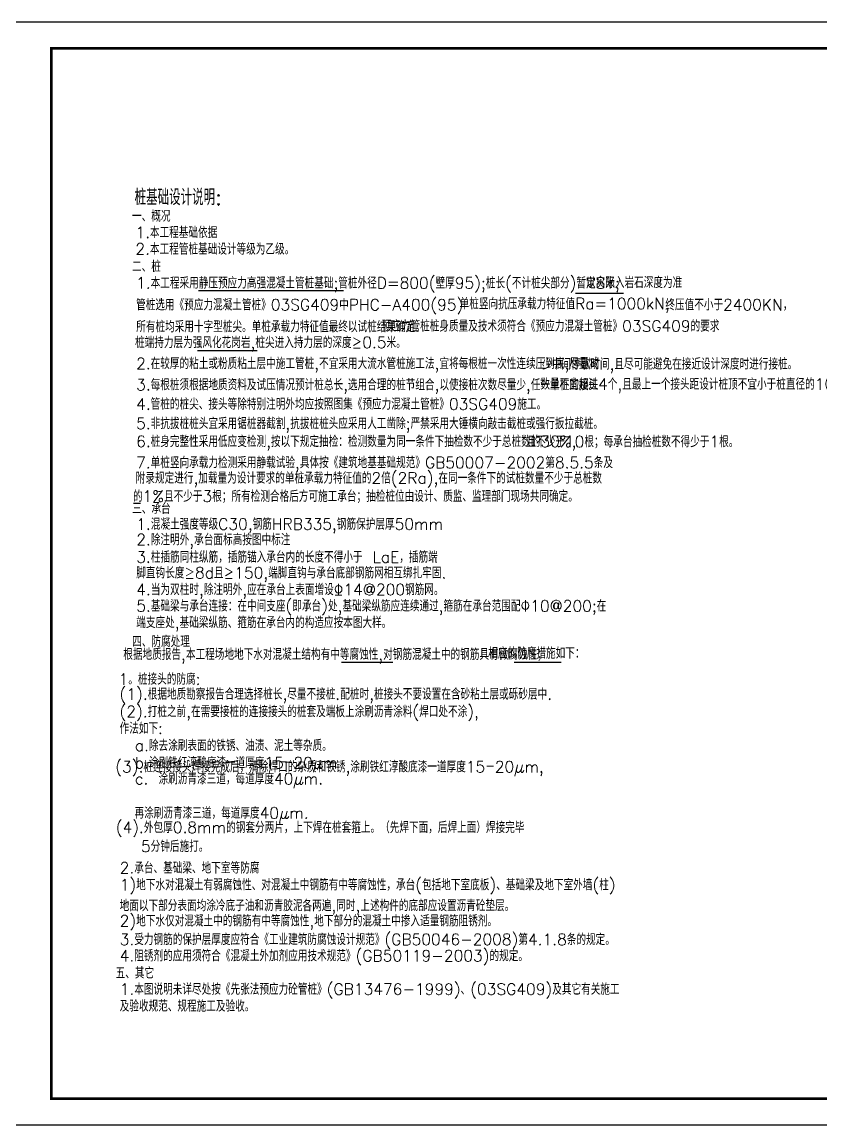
# Model space of a CAD drawing. Header units: millimetres. Extents: x -807114 to 558292, y -468455 to -61603.
# Drawn here: x -288823 to -270134, y -254641 to -228857 of the extents above; entities that cross this region are included whole.
import ezdxf

# ---------------------------------------------------------------- set-up
doc = ezdxf.new("R2010")
doc.units = ezdxf.units.MM
doc.header["$LTSCALE"] = 1000
for name, color, linetype in [('BEAMSIZE', 1, 'Continuous'), ('PUB_TITLE', 4, 'Continuous'), ('柱集中标注', 2, 'Continuous')]:
    doc.layers.add(name, color=color, linetype=linetype)
doc.styles.add('说明', font='txt.shx', dxfattribs={"bigfont": 'gbcbig.shx'})

# ---------------------------------------------------------------- blocks, each defined once
blk = doc.blocks.new('一卜川20190909143630')
at = {"layer": 'BEAMSIZE'}
for p, q in [((1811, 16532), (5133, 16532)), ((10450, 16466), (11551, 16466)), ((1783, 15151), (3155, 15151)), ((5085, 8010), (6263, 8010)), ((9048, 8010), (10126, 8010))]:
    blk.add_line(p, q, dxfattribs=at)
at = {"style": '说明'}
for s, height, p in [('一、概况', 259.6, (283, 18106)), ('1.本工程基础依据', 259.6, (360, 17731)), ('2.本工程管桩基础设计等级为乙级。', 259.64, (360, 17351)), ('二、桩', 259.6, (283, 16952)), ('1.本工程采用静压预应力高强混凝土管桩基础;管桩外径D=800(壁厚95);桩长(不计桩尖部分)暂定8米;', 259.64, (376, 16573)), ('以实际入岩石深度为准', 259.6, (10695, 16583, 0)), ('管桩选用《预应力混凝土管桩》03SG409中PHC-A400(95)', 259.64, (376, 16073)), ('单桩竖向抗压承载力特征值Ra=1000kN,', 259.64, (7796, 16098)), ('终压值不小于2400KN，', 259.64, (12514, 16074)), ('所有桩均采用十字型桩尖。单桩承载力特征值最终以试桩结果确定。', 259.64, (379, 15572)), ('预应力管桩桩身质量及技术须符合《预应力混凝土管桩》03SG409的要求', 259.64, (6007, 15586, 0)), ('桩端持力层为强风化花岗岩,桩尖进入持力层的深度≥0.5米。', 259.64, (352, 15209)), ('2.在较厚的粘土或粉质粘土层中施工管桩,不宜采用大流水管桩施工法,宜将每根桩一次性连续压到底,尽量减', 259.64, (376, 14727)), ('少中间停歇时间,且尽可能避免在接近设计深度时进行接桩。', 259.64, (9690, 14716, 0)), ('3.每根桩须根据地质资料及试压情况预计桩总长,选用合理的桩节组合,以使接桩次数尽量少,任一单桩的接头', 259.64, (376, 14241)), ('数量不宜超过4个,且最上一个接头距设计桩顶不宜小于桩直径的10倍。', 259.64, (9647, 14254, 0)), ('4.管桩的桩尖、接头等除特别注明外均应按照图集《预应力混凝土管桩》03SG409施工。', 259.64, (376, 13797)), ('5.非抗拔桩桩头宜采用锯桩器截割,抗拔桩桩头应采用人工凿除;严禁采用大锤横向敲击截桩或强行扳拉截桩。', 259.64, (376, 13353)), ('6.桩身完整性采用低应变检测,按以下规定抽检：检测数量为同一条件下抽检数不少于总桩数的30%,', 259.64, (376, 12941)), ('且不少于10根；每承台抽检桩数不得少于1根。', 259.64, (9329, 12936)), ('7.单桩竖向承载力检测采用静载试验,具体按《建筑地基基础规范》GB50007-2002第8.5.5条及', 259.64, (376, 12456)), ('附录规定进行,加载量为设计要求的单桩承载力特征值的2倍(2Ra),在同一条件下的试桩数量不少于总桩数', 259.64, (367, 12102)), ('的1%且不少于3根；所有检测合格后方可施工承台；抽检桩位由设计、质监、监理部门现场共同确定。', 259.64, (306, 11684)), ('三、承台', 259.6, (287, 11407)), ('1.混凝土强度等级C30,钢筋HRB335,钢筋保护层厚50mm', 259.64, (380, 11046)), ('2.除注明外,承台面标高按图中标注', 259.64, (380, 10690)), ('3.柱插筋同柱纵筋，插筋锚入承台内的长度不得小于 LaE，插筋端', 259.64, (380, 10291)), ('脚直钩长度≥8d且≥150,端脚直钩与承台底部钢筋网相互绑扎牢固.', 259.64, (380, 9929)), ('4.当为双柱时,除注明外,应在承台上表面增设%%13114@200钢筋网。', 259.64, (380, 9546)), ('5.基础梁与承台连接：在中间支座(即承台)处,基础梁纵筋应连续通过,箍筋在承台范围配%%13010@200;在', 259.64, (380, 9171)), ('端支座处,基础梁纵筋、箍筋在承台内的构造应按本图大样。', 259.64, (380, 8791)), ('四、防腐处理', 259.6, (287, 8354)), ('根据地质报告,本工程场地地下水对混凝土结构有中等腐蚀性,对钢筋混凝土中的钢筋具有微腐蚀性；', 259.64, (83, 8062)), ('相应的防腐措施如下：', 259.6, (8453, 8090)), ('1。桩接头的防腐:', 259.6, (-25, 7493, 0)), ('(1).根据地质勘察报告合理选择桩长,尽量不接桩.配桩时,桩接头不要设置在含砂粘土层或砾砂层中.', 259.64, (-3, 7150, 0)), ('(2).打桩之前,在需要接桩的连接接头的桩套及端板上涂刷沥青涂料(焊口处不涂),', 259.64, (-3, 6749, 0)), ('作法如下:', 259.6, (-3, 6365, 0)), ('a.除去涂刷表面的铁锈、油渍、泥土等杂质。', 259.64, (348, 5971, 0)), ('b.涂刷铁红淳酸底漆一道厚度15－20μm', 259.64, (348, 5577, 0)), ('(3).桩连接接头焊接完成后，清除焊口的杂质和铁锈,涂刷铁红淳酸底漆一道厚度15－20μm, ', 259.64, (-102, 5484, 0)), ('c. 涂刷沥青漆三道，每道厚度40μm.', 259.64, (348, 5210, 0)), ('再涂刷沥青漆三道，每道厚度40μm.', 259.64, (340, 4424, 0)), ('(4).外包厚0.8mm的钢套分两片，上下焊在桩套箍上。（先焊下面，后焊上面）焊接完毕', 259.64, (-90, 4094, 0)), ('5分钟后施打。', 259.6, (489, 3661, 0)), ('2.承台、基础梁、地下室等防腐', 259.64, (0, 3166)), ('1)地下水对混凝土有弱腐蚀性、对混凝土中钢筋有中等腐蚀性，承台(包括地下室底板)、基础梁及地下室外墙(柱)', 259.64, (0, 2779)), ('地面以下部分表面均涂冷底子油和沥青胶泥各两遍,同时,上述构件的底部应设置沥青砼垫层。', 259.64, (0, 2303)), ('2)地下水仅对混凝土中的钢筋有中等腐蚀性,地下部分的混凝土中掺入适量钢筋阻锈剂。', 259.64, (0, 1952)), ('3.受力钢筋的保护层厚度应符合《工业建筑防腐蚀设计规范》(GB50046-2008)第4.1.8条的规定。', 259.64, (0, 1526)), ('4.阻锈剂的应用须符合《混凝土外加剂应用技术规范》(GB50119-2003)的规定。', 259.64, (0, 1153)), ('五、其它', 259.6, (-93, 758)), ('1.本图说明未详尽处按《先张法预应力砼管桩》(GB13476-1999)、(03SG409)及其它有关施工', 259.64, (0, 386)), ('及验收规范、规程施工及验收。', 259.64, (0, 0))]:
    blk.add_text(s, height=height, dxfattribs=at).set_placement(p)
at = {"layer": 'BEAMSIZE', "style": '说明'}
blk.add_text('桩基础设计说明:', height=366.5, dxfattribs=at).set_placement((341, 18485))

msp = doc.modelspace()

# ---------------------------------------------------------------- linework, layer by layer
at = {"layer": 'PUB_TITLE'}
for points in [[(-289480.5, -254641.1), (-253014.4, -254641.1), (-253014.4, -228857), (-289480.5, -228857)], [(-288135.1, -254027.2), (-253628.3, -254027.2), (-253628.3, -229470.9), (-288135.1, -229470.9)]]:
    msp.add_lwpolyline(points, close=True, dxfattribs=at)
at = {"layer": 'PUB_TITLE', "const_width": 61.4}
msp.add_lwpolyline([(-288135.1, -254027.2), (-253628.3, -254027.2), (-253628.3, -229470.9), (-288135.1, -229470.9)], close=True, dxfattribs=at)

# ---------------------------------------------------------------- block references
at = {"layer": '柱集中标注', "color": 9, "xscale": 1.02, "yscale": 1.02, "zscale": 1.02}
msp.add_blockref('一卜川20190909143630', (-286538.9, -251992.9, 0), dxfattribs=at)

doc.saveas('drawing.dxf')
